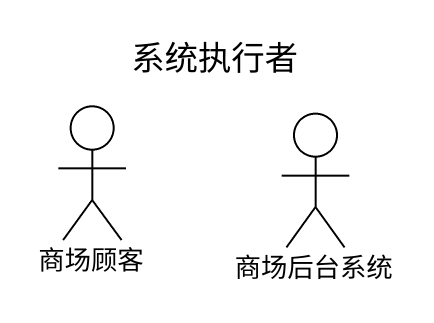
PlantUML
@startuml
title 系统执行者
actor 商场顾客
actor 商场后台系统
@enduml
